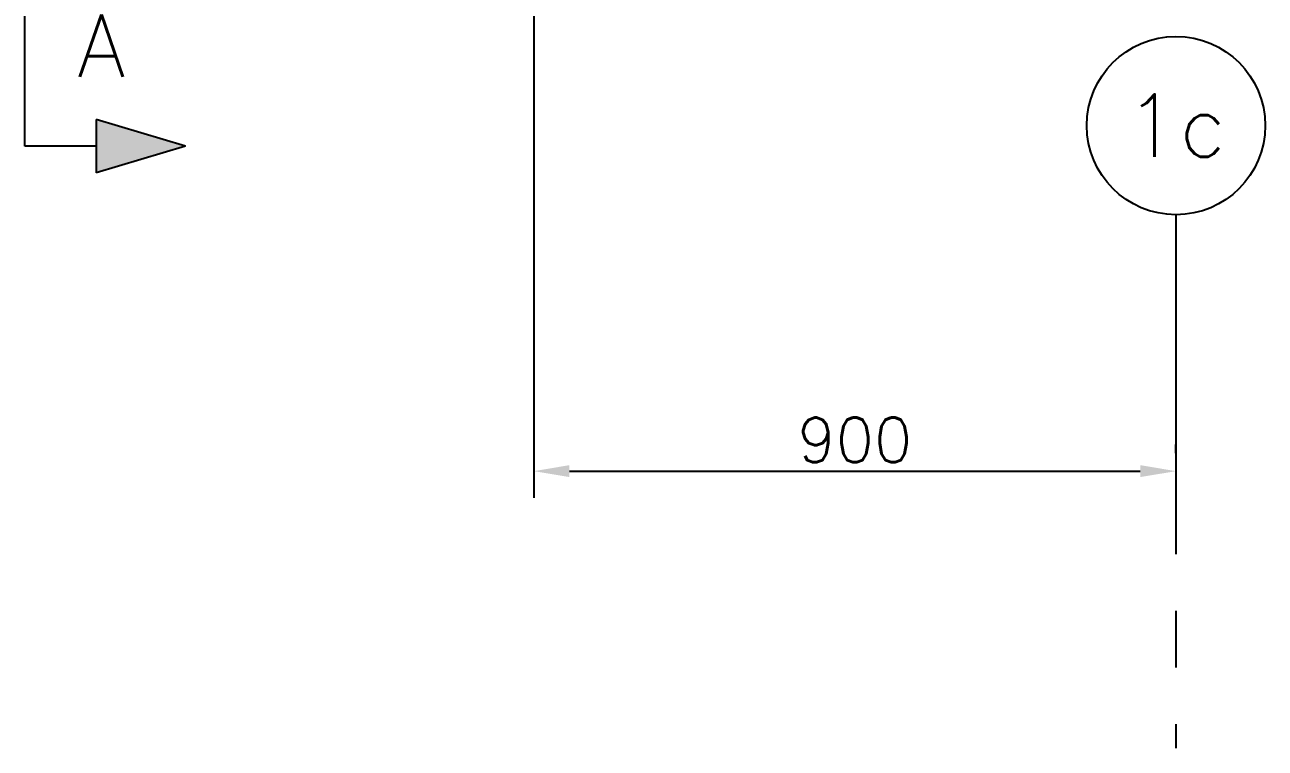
# Model space of a CAD drawing. Header units: metres. Extents: x 0 to 21025, y 0 to 14850.
# Drawn here: x 1379 to 3118, y 10348 to 11362 of the extents above; entities that cross this region are included whole.
import ezdxf
from ezdxf.enums import TextEntityAlignment as Align

# ---------------------------------------------------------------- set-up
doc = ezdxf.new("R2010")
doc.units = ezdxf.units.M
doc.header["$LTSCALE"] = 25
doc.linetypes.add('CENTER2', pattern=[28.575, 19.05, -3.175, 3.175, -3.175])
for name, color, linetype in [('18_COTAS', 7, 'Continuous'), ('GSB', 7, 'Continuous'), ('SC1', 7, 'CENTER2')]:
    doc.layers.add(name, color=color, linetype=linetype)
doc.styles.add('R100', font='simplex.shx', dxfattribs={"height": 2.5})
doc.styles.add('R140', font='simplex.shx', dxfattribs={"height": 3.5})
doc.styles.add('ROMANS', font='ROMANS.SHX')
doc.dimstyles.new('25___1-25', dxfattribs={"dimscale": 25, "dimtxt": 2.5, "dimasz": 2, "dimexe": 1.5, "dimexo": 1, "dimgap": 0.5, "dimtad": 1, "dimzin": 12, "dimtxsty": 'ROMANS', "dimcen": 0, "dimclrd": 256, "dimclre": 256, "dimclrt": 3, "dimazin": 3, "dimtfac": 1, "dimtmove": 0, "dimatfit": 0, "dimfxl": 1, "dimlwd": -1, "dimlwe": -1, "dimarcsym": 0})

# ---------------------------------------------------------------- blocks, each defined once
blk = doc.blocks.new('SIMB_CORTE_2')
at = {"layer": 'GSB'}
blk.add_hatch(color=2, dxfattribs=at).paths.add_polyline_path([(1.5, -4), (-1.5, -4), (0, -9)])
at = {"layer": 'GSB', "color": 1}
for p, q in [((0, -4), (0, 0)), ((0, 0), (10, 0)), ((0, -9), (-1.5, -4)), ((1.5, -4), (-1.5, -4)), ((0, -9), (1.5, -4))]:
    blk.add_line(p, q, dxfattribs=at)
at = {"layer": 'GSB', "color": 3, "style": 'R100'}
blk.add_attdef('XXXX', (-0.597, 1.573), '', height=2.5, dxfattribs=at)
at = {"layer": 'GSB', "color": 4, "style": 'R140'}
blk.add_attdef('A', text='', height=3.5, dxfattribs=at).set_placement((5.637, -4.293), align=Align.MIDDLE)
blk = doc.blocks.new('*D15')
at = {"layer": '18_COTAS', "transparency": 16777216}
for p, q in [((2092.5, 11409.7), (2092.5, 10698.8)), ((2992.5, 10761.3), (2992.5, 10773.8)), ((2142.5, 10736.3), (2942.5, 10736.3))]:
    blk.add_line(p, q, dxfattribs=at)
for points in [[(2142.5, 10744.7), (2142.5, 10728), (2092.5, 10736.3)], [(2942.5, 10744.7), (2942.5, 10728), (2992.5, 10736.3)]]:
    blk.add_solid(points, dxfattribs=at)
at = {"layer": 'Defpoints', "color": 0, "transparency": 16777216}
for p in [(2092.5, 11434.7), (2992.5, 10736.3), (2992.5, 10736.3)]:
    blk.add_point(p, dxfattribs=at)
at = {"layer": '18_COTAS', "color": 3, "transparency": 16777216, "insert": (2542.5, 10780.1), "char_height": 62.5, "attachment_point": 5, "style": 'ROMANS'}
blk.add_mtext('900', dxfattribs=at)
blk = doc.blocks.new('INDICACAO_EIXO')
at = {"layer": 'GSB', "color": 3}
blk.add_circle((0, 0), 5, dxfattribs=at)

msp = doc.modelspace()

# ---------------------------------------------------------------- linework, layer by layer
at = {"layer": 'SC1'}
msp.add_line((2992.517, 11096.009), (2992.517, 10347.694), dxfattribs=at)

# ---------------------------------------------------------------- block references
at = {"layer": 'GSB'}
ref = msp.add_blockref('SIMB_CORTE_2', (1379.296, 11191.993), dxfattribs=dict(at, xscale=24.99999999999972, yscale=24.99999999999972, zscale=24.99999999999972, rotation=89.99999999999999))
ref.add_attrib('A', 'A', dxfattribs={"color": 4, "height": 87.5, "style": 'R140'}).set_placement((1486.632, 11332.912), align=Align.MIDDLE)
ref = msp.add_blockref('INDICACAO_EIXO', (2992.517, 11221.009), dxfattribs=dict(at, xscale=24.99999999999972, yscale=24.99999999999972, zscale=24.99999999999972))
ref.add_attrib('EIXO', '1c', dxfattribs={"color": 4, "height": 87.5, "style": 'R140'}).set_placement((2992.517, 11221.009), align=Align.MIDDLE_CENTER)

# ---------------------------------------------------------------- dimensions: what is measured, and where the dimension line sits
at = {"layer": '18_COTAS'}
dim = msp.add_linear_dim(base=(2992.517, 10736.331), p1=(2092.517, 11434.681), p2=(2992.517, 10736.331), dimstyle='25___1-25', dxfattribs=at)
dim.commit()
dim.dimension.update_dxf_attribs({"geometry": '*D15', "text_midpoint": (2542.517, 10780.081)})

doc.saveas('drawing.dxf')
